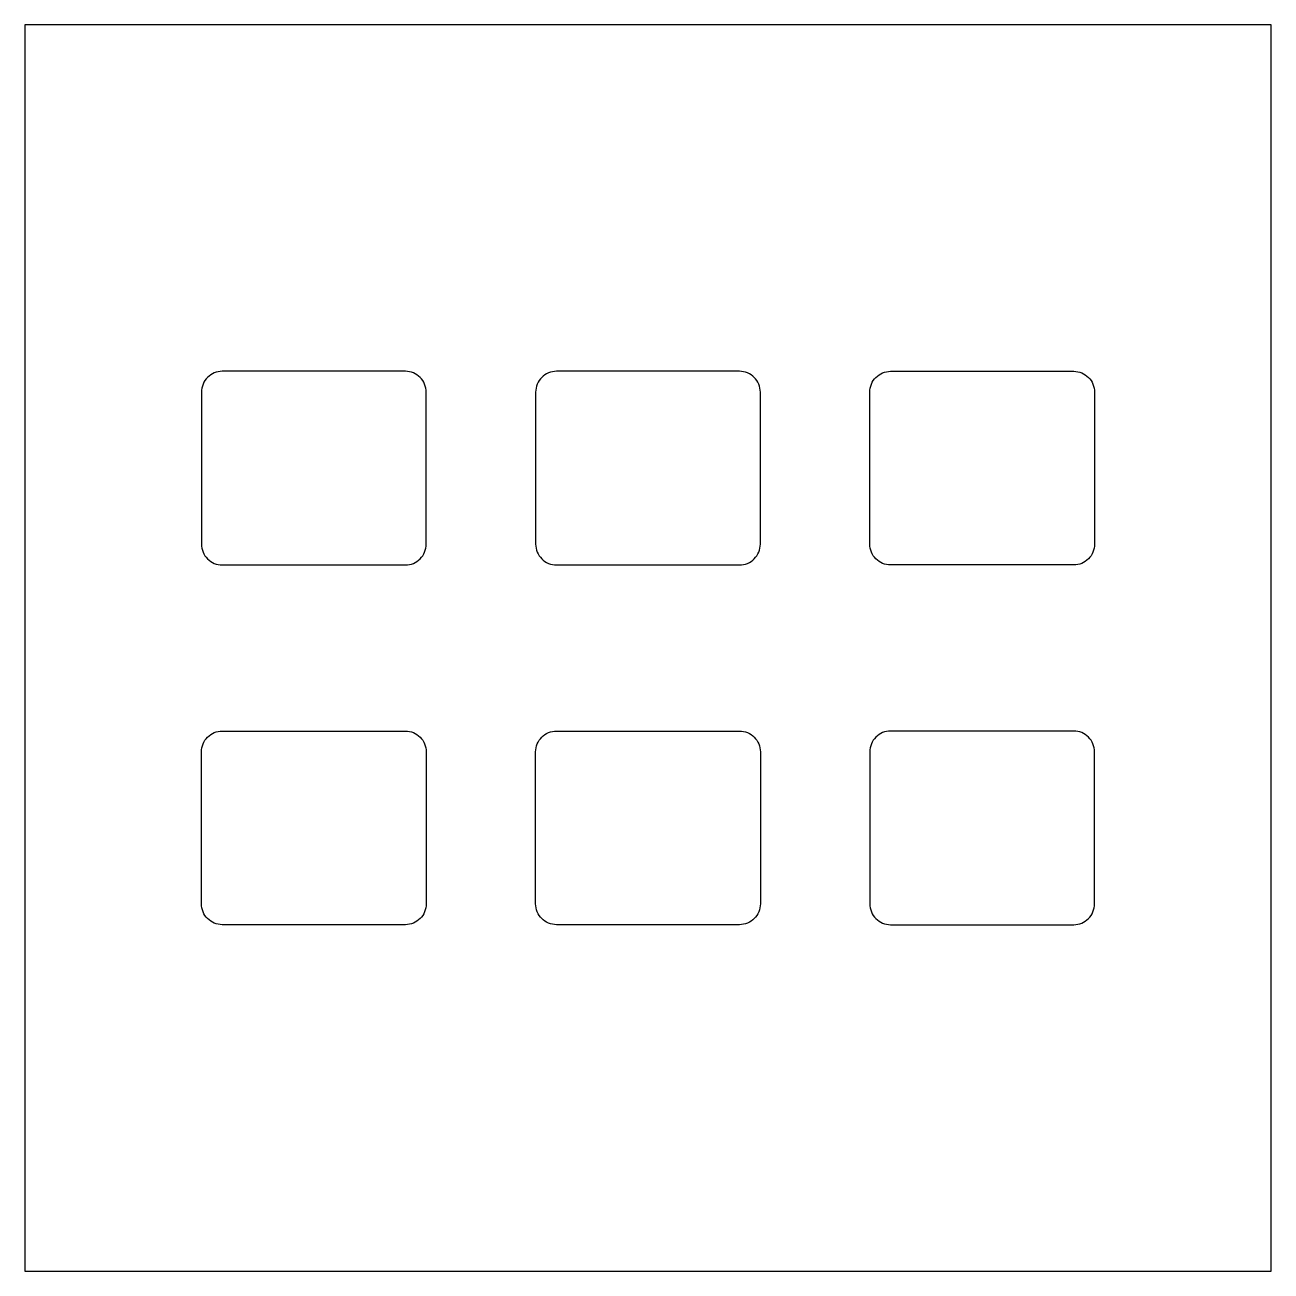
# Model space of a CAD drawing. Header units: inches. Extents: x 0 to 30, y 0 to 30.
import ezdxf

# ---------------------------------------------------------------- set-up
doc = ezdxf.new("R2010")
doc.units = ezdxf.units.IN
doc.header["$MEASUREMENT"] = 0
for name, color, linetype in [('glassOutline', 7, 'Continuous'), ('lightMask-small-lower', 2, 'Continuous'), ('lightMask-small-upper', 2, 'Continuous')]:
    doc.layers.add(name, color=color, linetype=linetype)

msp = doc.modelspace()

# ---------------------------------------------------------------- linework, layer by layer
at = {"layer": 'glassOutline'}
msp.add_lwpolyline([(0, 0), (30, 0), (30, 30), (0, 30)], close=True, dxfattribs=at)
at = {"layer": 'lightMask-small-lower'}
for points in [[(9.66, 12.5), (9.66, 8.839, -0.414214), (9.16, 8.339), (4.75, 8.339, -0.414214), (4.25, 8.839), (4.25, 12.5, -0.414214), (4.75, 13), (9.16, 13, -0.414214)], [(17.705, 12.5), (17.705, 8.839, -0.414214), (17.205, 8.339), (12.795, 8.339, -0.414214), (12.295, 8.839), (12.295, 12.5, -0.414214), (12.795, 13), (17.205, 13, -0.414214)], [(20.34, 12.5), (20.34, 8.839, 0.414214), (20.84, 8.339), (25.25, 8.339, 0.414214), (25.75, 8.839), (25.75, 12.5, 0.414214), (25.25, 13), (20.84, 13, 0.414214)]]:
    msp.add_lwpolyline(points, format="xyb", close=True, dxfattribs=at)
at = {"layer": 'lightMask-small-upper'}
for points in [[(9.66, 17.5), (9.66, 21.161, 0.414214), (9.16, 21.661), (4.75, 21.661, 0.414214), (4.25, 21.161), (4.25, 17.5, 0.414214), (4.75, 17), (9.16, 17, 0.414214)], [(17.705, 17.5), (17.705, 21.161, 0.414214), (17.205, 21.661), (12.795, 21.661, 0.414214), (12.295, 21.161), (12.295, 17.5, 0.414214), (12.795, 17), (17.205, 17, 0.414214)], [(20.34, 17.5), (20.34, 21.161, -0.414214), (20.84, 21.661), (25.25, 21.661, -0.414214), (25.75, 21.161), (25.75, 17.5, -0.414214), (25.25, 17), (20.84, 17, -0.414214)]]:
    msp.add_lwpolyline(points, format="xyb", close=True, dxfattribs=at)

doc.saveas('drawing.dxf')
